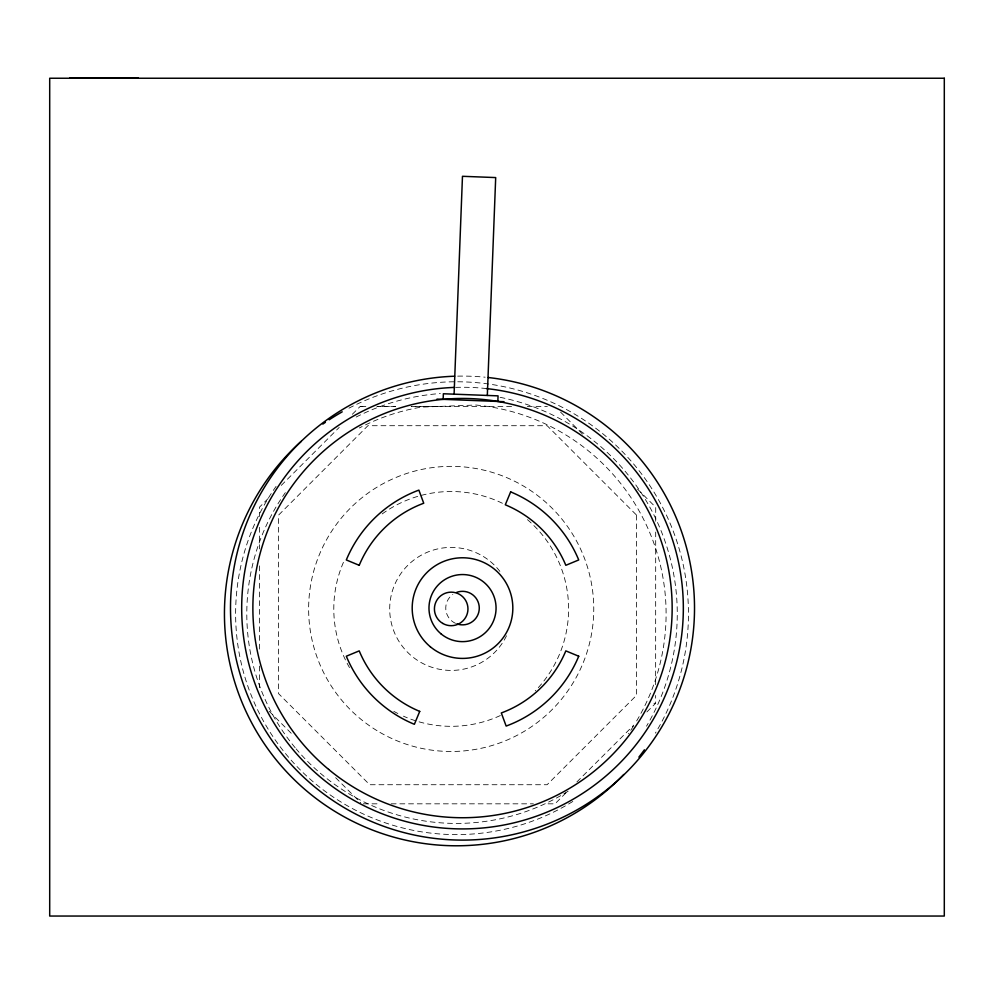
<?xml version="1.0" encoding="UTF-8"?>
<svg xmlns="http://www.w3.org/2000/svg" width="994" height="994" viewBox="0 0 994 994"><rect width="100%" height="100%" fill="white"/><g stroke="black" fill="none" stroke-linecap="round" stroke-linejoin="round"><path stroke-width="0.75" stroke-dasharray="4.97 3.73" d="M646.895 711.94L655.642 703.292L655.642 695.452M655.642 684.68L655.692 532.076M655.692 521.229L655.717 507.275L636.011 487.582M268.144 498.516L259.384 507.275L259.397 516.52M281.265 485.395L339.215 427.408M352.336 414.274L359.99 406.621L366.202 406.608L359.99 406.621M565.946 792.901L555 803.823L545.731 803.823M576.88 781.943L633.762 725.148M437.546 406.596L411.181 406.596L513.401 406.608M527.305 406.621L547.371 406.621M653.953 703.292L655.642 703.292M363.319 803.823L380.329 803.823M391.151 803.823L533.356 803.823M560.554 412.088L583.528 435.074M269.237 711.306L293.193 735.249M335.649 777.706L360.685 802.73M259.397 527.317L259.397 548.899M259.409 565.859L259.434 649.107M259.434 666.055L259.434 687.637M527.466 519.663A117.404 117.404 0 0 1 535.281 690.855M500.367 715.531A117.404 117.404 0 0 1 403.427 716.165M397.861 713.506A117.404 117.404 0 0 1 393.81 711.344M349.515 667.62A117.404 117.404 0 0 1 343.949 561.15M382.193 513.923A117.404 117.404 0 0 1 503.15 503.635M506.505 635.8A61.491 61.491 0 0 1 415.504 658.997A61.491 61.491 0 0 1 407.714 565.424A61.491 61.491 0 0 1 501.287 573.252M455.513 623.337A16.774 16.774 0 0 1 452.829 594.412M455.637 387.374A220.83 220.83 0 0 1 486.314 388.555M457.675 376.142A232.012 232.012 0 0 1 485.134 377.198M636.657 720.911A209.647 209.647 0 0 0 475.815 405.03L421.121 407.13A209.647 209.647 0 0 0 359.319 427.992M633.451 726.117A209.647 209.647 0 0 1 628.407 733.684M568.158 791.174A209.647 209.647 0 0 1 296.113 748.855M295.143 747.699A209.647 209.647 0 0 1 285.34 492.639M500.119 397.314A220.83 220.83 0 0 1 646.51 726.192M572.83 801.45A220.83 220.83 0 0 1 277.326 484.625M356.15 417.045A220.83 220.83 0 0 1 440.317 393.537M348.944 408.174A232.012 232.012 0 0 1 655.394 733.137M636.607 515.165L636.545 695.291L547.098 784.726L369.693 784.726L278.531 693.601L278.494 515.178L367.904 425.705L547.172 425.718L636.607 515.165M395.674 406.608L377.049 406.608L395.674 406.608M379.907 732.379A142.564 142.564 0 0 0 593.753 608.924A142.564 142.564 0 0 0 379.907 485.457A142.564 142.564 0 0 0 379.907 732.379"/><path stroke-width="1.49" d="M443.15 399.339L443.361 393.761L498.056 395.861L497.845 401.452M454.096 394.171L462.471 176.298L495.695 177.578L487.321 395.45M69.816 77.954L138.29 77.954M436.975 399.103L504.008 401.688M486.314 388.555A220.83 220.83 0 0 1 646.883 729.633A220.83 220.83 0 0 1 270.12 716.488A220.83 220.83 0 0 1 454.084 387.424M488.203 377.509A232.012 232.012 0 0 1 655.791 736.43A232.012 232.012 0 0 1 259.956 721.234A232.012 232.012 0 0 1 454.606 376.217M456.693 592.362A16.774 16.774 0 0 1 479.282 608.005A16.774 16.774 0 0 1 456.855 623.884M644.398 749.811A232.012 232.012 0 0 1 638.894 757.105M623.797 774.475A232.012 232.012 0 0 1 289.788 775.183A232.012 232.012 0 0 1 301.194 441.373M322.851 424.09A232.012 232.012 0 0 1 325.386 422.338M329.2 419.779A232.012 232.012 0 0 1 342.209 411.839M419.729 711.393L414.374 724.303A125.791 125.791 0 0 1 346.31 656.226L359.219 650.884A111.813 111.813 0 0 0 419.729 711.393M510.655 491.881L505.3 504.79A111.813 111.813 0 0 1 565.822 565.3L578.732 559.957A125.791 125.791 0 0 0 510.655 491.881M944.3 78.24L49.7 78.24L49.7 916.046L944.3 916.046L944.3 78.24M359.219 565.3L346.31 559.957A125.791 125.791 0 0 1 418.872 490.117L423.73 503.225A111.813 111.813 0 0 0 359.219 565.3M578.732 656.226L565.822 650.884A111.813 111.813 0 0 1 501.311 712.959L506.157 726.067A125.791 125.791 0 0 0 578.732 656.226M442.802 623.449A16.774 16.774 0 0 0 467.963 608.924A16.774 16.774 0 0 0 442.802 594.4A16.774 16.774 0 0 0 442.802 623.449M328.604 769.393A209.647 209.647 0 0 0 669.161 643.416A209.647 209.647 0 0 0 389.785 411.466A209.647 209.647 0 0 0 328.604 769.393M430.377 646.808A50.309 50.309 0 0 0 512.109 616.566A50.309 50.309 0 0 0 445.063 560.902A50.309 50.309 0 0 0 430.377 646.808M441.087 633.899A33.547 33.547 0 0 0 495.584 613.745A33.547 33.547 0 0 0 450.878 576.632A33.547 33.547 0 0 0 441.087 633.899"/></g></svg>
